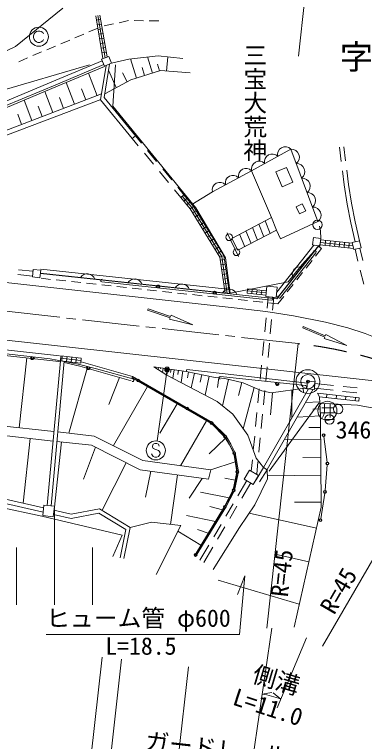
# Model space of a CAD drawing. Units: millimetres at full size, sheet at 1:1000; details may follow other scales. Extents: x 40000 to 680000, y 20000 to 380000.
# Drawn here: x 204010 to 240758, y 243244 to 319606 of the extents above; entities that cross this region are included whole.
import ezdxf
from ezdxf.enums import TextEntityAlignment as Align

# ---------------------------------------------------------------- set-up
doc = ezdxf.new("R2010")
doc.units = ezdxf.units.MM
doc.header["$LTSCALE"] = 1000
doc.header["$PDMODE"] = 32
doc.header["$PDSIZE"] = 500
doc.linetypes.add('CHAIN', pattern=[18.5, 12, -1.5, 3.5, -1.5])
for name, color, linetype, lineweight in [('M-BGD', 7, 'Continuous', 13), ('M-BMK', 2, 'Continuous', 13), ('M-BMK-HTXT', 7, 'Continuous', 13), ('M-BMK-ROW', 30, 'Continuous', 13), ('M-BMK-SRVR', 3, 'Continuous', 13), ('M-STR-HTXT', 7, 'Continuous', 13), ('M-STR-STRC', 7, 'Continuous', 13)]:
    doc.layers.add(name, color=color, linetype=linetype, lineweight=lineweight)
doc.styles.add('@ＭＳ ゴシック', font='')
doc.styles.add('ＭＳ ゴシック', font='')
doc.styles.get('@ＭＳ ゴシック').set_extended_font_data('@MS Gothic')
doc.styles.get('ＭＳ ゴシック').set_extended_font_data('MS Gothic')

msp = doc.modelspace()

# ---------------------------------------------------------------- linework, layer by layer
at = {"layer": 'M-BGD'}
for p, q in [((204094, 316239), (209090, 320265)), ((213296, 314975), (212530, 319457)), ((213514, 315062), (212756, 319496)), ((213733, 315149), (212983, 319534)), ((213057, 319103), (212603, 319025)), ((213141, 318610), (212688, 318533)), ((214403, 318619), (213427, 318403)), ((215966, 318964), (214989, 318748)), ((217563, 318962), (216564, 318976)), ((219163, 318941), (218163, 318954)), ((212750, 318165), (211829, 317776)), ((213225, 318117), (212772, 318040)), ((213193, 318351), (213186, 318348)), ((209802, 316922), (208880, 316533)), ((211276, 317543), (210355, 317155)), ((213309, 317624), (212856, 317547)), ((213394, 317131), (212940, 317054)), ((200022, 314277), (204094, 316239)), ((208327, 316300), (207406, 315912)), ((213478, 316639), (213024, 316561)), ((213562, 316146), (213109, 316068)), ((206853, 315679), (205931, 315290)), ((213646, 315653), (213193, 315575)), ((205380, 315054), (204471, 314638)), ((216819, 312926), (216181, 314950)), ((218515, 313461), (217980, 315157)), ((219978, 313666), (220099, 315166)), ((213053, 310650), (213638, 314264)), ((213418, 310899), (213985, 314402)), ((217667, 313194), (217400, 314042)), ((219233, 313687), (219007, 314405)), ((212685, 311083), (211783, 313458)), ((214684, 311925), (213881, 313764)), ((215838, 312533), (215343, 313472)), ((210309, 310181), (209441, 312468)), ((211497, 310632), (211046, 311819)), ((208022, 309313), (207184, 311520)), ((209166, 309747), (208732, 310890)), ((216706, 306876), (213418, 310899)), ((205815, 308474), (205004, 310610)), ((216365, 306598), (213053, 310650)), ((206919, 308893), (206499, 309997)), ((204747, 308069), (204342, 309137)), ((216706, 306876), (216366, 306597)), ((217009, 305814), (216366, 306597)), ((217349, 306093), (216706, 306876)), ((238320, 304179), (238130, 305664)), ((238776, 304241), (238586, 305722)), ((218595, 303882), (217643, 305041)), ((218935, 304161), (217983, 305320)), ((220522, 302229), (219570, 303388)), ((230979, 298286), (228905, 303200)), ((238637, 301703), (238447, 303187)), ((239092, 301768), (238903, 303249)), ((220182, 301950), (219230, 303109)), ((238953, 299703), (238637, 301703)), ((239406, 299783), (239092, 301768)), ((221459, 300394), (220816, 301177)), ((221799, 300673), (221156, 301456)), ((222635, 299659), (224800, 300986)), ((222117, 300288), (221777, 300008)), ((222436, 299902), (222095, 299623)), ((222446, 299197), (222805, 299454)), ((239338, 297740), (238953, 299703)), ((239788, 297836), (239406, 299783)), ((223083, 299001), (222708, 298771)), ((223344, 298575), (222969, 298345)), ((223606, 298149), (223231, 297919)), ((230314, 297932), (230862, 296611)), ((240243, 295846), (239788, 297836)), ((223868, 297723), (223493, 297493)), ((224129, 297297), (223754, 297067)), ((228983, 297226), (229527, 295914)), ((229648, 297579), (230194, 296263)), ((239794, 295745), (239338, 297740)), ((224391, 296871), (224016, 296641)), ((224653, 296445), (224278, 296215)), ((226328, 296659), (227537, 294181)), ((227652, 296519), (228192, 295217)), ((228317, 296872), (228859, 295566)), ((224914, 296019), (224539, 295789)), ((225176, 295593), (224801, 295363)), ((227469, 294840), (226832, 296083)), ((239544, 295305), (236124, 295667)), ((239483, 295573), (236164, 295924)), ((236677, 295870), (236623, 295353)), ((237175, 295817), (237120, 295300)), ((237672, 295765), (237617, 295248)), ((238169, 295712), (238114, 295195)), ((238666, 295660), (238612, 295142)), ((239164, 295607), (239109, 295090)), ((225438, 295167), (225063, 294937)), ((235437, 295388), (231547, 290459)), ((235927, 295267), (231557, 289729)), ((235936, 295310), (231741, 289995)), ((236241, 295019), (235622, 294234)), ((235927, 295267), (236241, 295019)), ((239604, 295038), (236084, 295410)), ((240076, 293713), (239771, 294947)), ((240601, 293758), (240279, 295060)), ((225699, 294741), (225325, 294511)), ((225985, 294277), (225562, 294123)), ((226046, 293862), (225610, 293798)), ((226119, 293368), (225683, 293304)), ((235250, 293763), (234631, 292978)), ((204417, 292804), (205945, 292635)), ((226055, 290785), (206776, 292866)), ((226192, 292873), (225756, 292809)), ((234259, 292507), (233639, 291722)), ((240676, 291286), (240316, 292742)), ((204359, 292288), (205887, 292118)), ((231557, 289729), (206729, 292408)), ((226573, 290287), (206731, 292428)), ((207799, 291790), (206805, 291897)), ((209390, 291618), (208395, 291725)), ((226265, 292379), (225829, 292314)), ((226338, 291884), (225902, 291820)), ((210980, 291446), (209986, 291554)), ((212571, 291275), (211577, 291382)), ((214162, 291103), (213168, 291210)), ((215753, 290931), (214759, 291039)), ((226410, 291389), (225975, 291325)), ((233268, 291252), (232648, 290467)), ((217344, 290760), (216349, 290867)), ((218934, 290588), (217940, 290695)), ((220525, 290417), (219531, 290524)), ((222116, 290245), (221122, 290352)), ((223707, 290073), (222712, 290181)), ((226483, 290895), (226048, 290830)), ((230395, 290140), (228432, 290352)), ((230418, 290359), (228456, 290571)), ((228977, 290736), (228930, 290298)), ((229474, 290682), (229427, 290245)), ((229971, 290629), (229924, 290191)), ((231547, 290459), (231544, 290459)), ((225297, 289902), (224303, 290009)), ((226888, 289730), (225894, 289837)), ((228479, 289558), (227485, 289666)), ((230070, 289387), (229075, 289494)), ((230639, 289951), (230524, 288758)), ((231236, 289891), (231108, 288562)), ((231741, 289995), (231500, 290021)), ((232276, 289996), (231660, 289215)), ((231660, 289215), (230666, 289322)), ((230428, 287763), (230284, 286269)), ((231012, 287567), (230868, 286074)), ((230189, 285274), (230045, 283781)), ((230773, 285078), (230629, 283585)), ((205304, 283537), (204488, 276205)), ((208877, 283758), (208824, 283241)), ((208847, 283500), (210985, 283250)), ((209028, 283740), (208968, 283224)), ((209525, 283682), (209465, 283166)), ((210022, 283624), (209961, 283108)), ((210518, 283566), (210458, 283049)), ((207442, 268030), (208824, 283241)), ((207841, 267995), (209222, 283194)), ((208660, 283164), (208814, 283128)), ((208817, 283242), (210954, 282991)), ((209207, 283037), (210865, 282654)), ((210865, 282654), (216274, 281116)), ((211002, 283135), (216410, 281597)), ((218625, 282606), (222051, 282113)), ((229949, 282786), (229805, 281293)), ((230533, 282590), (230389, 281097)), ((211633, 282436), (209697, 275629)), ((219120, 282534), (219088, 282312)), ((219368, 282499), (219352, 282388)), ((219615, 282463), (219551, 282019)), ((219862, 282428), (219830, 282205)), ((220110, 282392), (220014, 281725)), ((220443, 282344), (220395, 282011)), ((220777, 282296), (220647, 281393)), ((221229, 282231), (221164, 281779)), ((221680, 282166), (221504, 280942)), ((222290, 282064), (222166, 281458)), ((222895, 281940), (222576, 280380)), ((223675, 281780), (223515, 281000)), ((215037, 281468), (213896, 278658)), ((224455, 281620), (224043, 279610)), ((225465, 281443), (225334, 280425)), ((226477, 281276), (225843, 278504)), ((217976, 280516), (214385, 274323)), ((227863, 280960), (227546, 279574)), ((229180, 280430), (228019, 276097)), ((229709, 280297), (229565, 278804)), ((230159, 272025), (234880, 280286)), ((234306, 280326), (234360, 279946)), ((234491, 280352), (234712, 280300)), ((235503, 280345), (237462, 280132)), ((235547, 280864), (237513, 280650)), ((238507, 280542), (239998, 280380)), ((230293, 280101), (230149, 278608)), ((230541, 271807), (235363, 280245)), ((231111, 279878), (230894, 277559)), ((233121, 280160), (233122, 277210)), ((236823, 279710), (236783, 279353)), ((237817, 279597), (237777, 279245)), ((238457, 280024), (239948, 279862)), ((236055, 278937), (234571, 278858)), ((238811, 279484), (238771, 279136)), ((239804, 279371), (239765, 279027)), ((221072, 278721), (219277, 275624)), ((236094, 278195), (235352, 278156)), ((236266, 278279), (237466, 278279)), ((236566, 278679), (236566, 277779)), ((237166, 278679), (237166, 277279)), ((188737, 277947), (208148, 275800)), ((229469, 277809), (229326, 276316)), ((230053, 277613), (229910, 276120)), ((236133, 277453), (233694, 277325)), ((236166, 277779), (237566, 277779)), ((236466, 277479), (236366, 277279)), ((236566, 277779), (236466, 277479)), ((189535, 276853), (208058, 274804)), ((224169, 276926), (221433, 272207)), ((236586, 277070), (237586, 277070)), ((208546, 275756), (212383, 275332)), ((236145, 276232), (234924, 276220)), ((205663, 275069), (204910, 268264)), ((217500, 272753), (212383, 275332)), ((226168, 275101), (224444, 273456)), ((229230, 275320), (229086, 273827)), ((229814, 275124), (229670, 273631)), ((236156, 275011), (232351, 274975)), ((208952, 274705), (208158, 267527)), ((208455, 274760), (212093, 274358)), ((212496, 274155), (211265, 270804)), ((217198, 271786), (212093, 274358)), ((217500, 272753), (224629, 271763)), ((228990, 272832), (228875, 271639)), ((229574, 272636), (229446, 271307)), ((236174, 273109), (234272, 273091)), ((215720, 272530), (213200, 267528)), ((227182, 272607), (224629, 271763)), ((229368, 270744), (230159, 272025)), ((230533, 271794), (230159, 272025)), ((217198, 271786), (224363, 270791)), ((218333, 271628), (217771, 268906)), ((221107, 271243), (220385, 266045)), ((224363, 270791), (224629, 271763)), ((229742, 270513), (230533, 271794)), ((236192, 271206), (230562, 271153)), ((223706, 270882), (222333, 268798)), ((227188, 270680), (226103, 270896)), ((227469, 269051), (228407, 270645)), ((227874, 268814), (228814, 270408)), ((201658, 269002), (207064, 267776)), ((226554, 268847), (223549, 269428)), ((201664, 268549), (207016, 267335)), ((206977, 266974), (207095, 268068)), ((207095, 268068), (208189, 267950)), ((226200, 266897), (226961, 268190)), ((236219, 268391), (233404, 268365)), ((208189, 267950), (208071, 266856)), ((208144, 267531), (209958, 267119)), ((208209, 267612), (208209, 257612)), ((209958, 267119), (212940, 267687)), ((216149, 265732), (212940, 267687)), ((225858, 267586), (224530, 267925)), ((226605, 266660), (227367, 267952)), ((208071, 266856), (206977, 266974)), ((208096, 267090), (209950, 266670)), ((209950, 266670), (212856, 267223)), ((215693, 265494), (212856, 267223)), ((225106, 266357), (222084, 266973)), ((235718, 265633), (228656, 267234)), ((218387, 266267), (216149, 265732)), ((218387, 266267), (221459, 265927)), ((218898, 260766), (221459, 265927)), ((224931, 264743), (225692, 266036)), ((225336, 264506), (226098, 265798)), ((215098, 262537), (215693, 265494)), ((215490, 262458), (216149, 265732)), ((223587, 263873), (221173, 265350)), ((224346, 265115), (223214, 265516)), ((204209, 263612), (204209, 257612)), ((212209, 263612), (212209, 257612)), ((223485, 262289), (224423, 263882)), ((223889, 262050), (224829, 263644)), ((234917, 262102), (231386, 262903)), ((228195, 260634), (227414, 258698)), ((233910, 257660), (225405, 260173))]:
    msp.add_line(p, q, dxfattribs=at)
for points in [[(199009, 309041), (200947, 309637), (202794, 310380), (208340, 312697), (213217, 314760)], [(214189, 314483), (215995, 314928), (219103, 315286), (221671, 314976)], [(189022, 307707), (191058, 307677), (193098, 307712), (195148, 307895), (197153, 308184), (199139, 308621), (201094, 309222), (202961, 309973), (208510, 312291), (213380, 314351)], [(199197, 308429), (201161, 309033), (203037, 309788), (208588, 312107), (213448, 314163)], [(213481, 311290), (216231, 312741), (219331, 313718), (222470, 313466)], [(188646, 305212), (191584, 305167), (192012, 305196), (194239, 305571), (199157, 306300), (200333, 306453), (200785, 306565), (213152, 311260)], [(188638, 304712), (191597, 304667), (192071, 304699), (194317, 305078), (199226, 305804), (200425, 305961), (200934, 306087), (213060, 310690)], [(235865, 297860), (233023, 305469), (228905, 303200), (224800, 300986)], [(226573, 290287), (225985, 294277), (222805, 299454), (221799, 300673), (221460, 300393)], [(226121, 290336), (225562, 294123), (222446, 299197), (221460, 300393)], [(226347, 290311), (225773, 294200), (222626, 299325), (221630, 300533)], [(226832, 296083), (230979, 298286), (231529, 296960), (227469, 294840)], [(235865, 297860), (231927, 296044), (231529, 296960)], [(236052, 297364), (236127, 296889), (236186, 296069)], [(230442, 290578), (228480, 290789), (228432, 290352)], [(208726, 283760), (193246, 285483), (176573, 287336), (172044, 287737), (166857, 288102), (160994, 288263), (156347, 288290), (153529, 288223), (150490, 288024), (148614, 287901)], [(208660, 283164), (193180, 284887), (176506, 286740)], [(208877, 283758), (211015, 283508), (210954, 282991)], [(230159, 272025), (229380, 272993), (228495, 275429), (226936, 277613), (225291, 278955), (220017, 281723), (218625, 282606)], [(222051, 282113), (222100, 282307), (234763, 280896)], [(234491, 280352), (230964, 279857), (229990, 280085), (228014, 280925), (226106, 281361), (225071, 281494), (222051, 282113)], [(216335, 281467), (224677, 276631), (226101, 275209), (226598, 274411), (227026, 273518), (227362, 271555), (226985, 269661), (226071, 267935), (222963, 262854)], [(216410, 281597), (224769, 276751), (226219, 275303), (226729, 274483), (227170, 273564), (227514, 271552), (227127, 269611), (226202, 267861), (223091, 262776)], [(236028, 279436), (236133, 277441), (236224, 267862), (233361, 255240)], [(224869, 261314), (227642, 265718), (229238, 268104), (230577, 270826), (230533, 271794)], [(228195, 260634), (227628, 254487), (207328, 254487)]]:
    msp.add_lwpolyline(points, dxfattribs=at)
for points in [[(213446, 314187), (213154, 314918), (213898, 315215), (214189, 314483)], [(231462, 303068), (232575, 303540), (233234, 301985), (232120, 301513)], [(233931, 298675), (233576, 299403), (234229, 299722), (234584, 298994)], [(230979, 298286), (231529, 296960), (227469, 294840), (226832, 296083)], [(236065, 295290), (235285, 295411), (235406, 296190), (236186, 296069)], [(239631, 294915), (239462, 295671), (240237, 295845), (240407, 295089)], [(205880, 292054), (205968, 292839), (206767, 292750), (206679, 291965)], [(230499, 291070), (231594, 290961), (231485, 289867), (230390, 289976)], [(235560, 281015), (235494, 280234), (234712, 280300), (234779, 281082)], [(240191, 279327), (235830, 279824), (236028, 279436), (240158, 278984)], [(228136, 270803), (228686, 271749), (229635, 271197), (229085, 270250)]]:
    msp.add_lwpolyline(points, close=True, dxfattribs=at)
for centre, radius in [((235821, 297521), 500), ((226547, 296209), 350), ((227318, 294630), 350), ((236866, 277979), 1000), ((237998, 278150), 500), ((237086, 277070), 500)]:
    msp.add_circle(centre, radius, dxfattribs=at)
for centre, radius, start, end in [((232439, 304905), 812, 43.96713, 193.74448), ((233073, 304620), 850, 307.57906, 93.38916), ((231066, 304149), 812, 43.96713, 193.74448), ((229694, 303393), 812, 43.96713, 193.74448), ((233642, 303099), 850, 307.57906, 93.38916), ((228318, 302652), 804, 43.01798, 193.65999), ((226949, 301914), 804, 43.01798, 193.65999), ((234210, 301577), 850, 307.57906, 93.38916), ((225581, 301175), 804, 43.01798, 193.65999), ((234779, 300055), 850, 307.57906, 93.38916), ((235347, 298533), 850, 307.57906, 93.38916), ((233987, 292305), 812, 74.33824, 209.09851), ((211652, 291562), 812, 16.4617, 151.22197), ((216623, 291026), 812, 16.4617, 151.22197), ((221595, 290490), 812, 16.4617, 151.22197), ((226566, 289953), 812, 16.4617, 151.22197)]:
    msp.add_arc(centre, radius, start, end, dxfattribs=at)
at = {"layer": 'M-BMK'}
for p, q in [((208766, 287805), (202803, 288465)), ((210456, 287618), (209462, 287728)), ((217115, 286881), (211152, 287541)), ((218805, 286694), (217811, 286804)), ((225464, 285958), (219501, 286617)), ((227154, 285771), (226160, 285881)), ((233813, 285034), (227850, 285694))]:
    msp.add_line(p, q, dxfattribs=at)
at = {"layer": 'M-BMK', "linetype": 'CHAIN'}
msp.add_arc((228866, 240307), 45000, 59.94278, 83.68759, dxfattribs=at)
at = {"layer": 'M-BMK-HTXT'}
msp.add_line((220034, 282318), (218988, 274816), dxfattribs=at)
for radius in [150, 120, 90, 60, 30, 20]:
    msp.add_circle((220034, 282318), radius, dxfattribs=at)
msp.add_point((220034, 282318), dxfattribs=at)
at = {"layer": 'M-BMK-ROW'}
for p, q in [((189640, 307852), (211892, 314335)), ((214602, 314334), (214325, 309967)), ((214325, 309967), (223038, 299293)), ((223038, 299293), (226151, 294054)), ((234224, 293349), (236115, 295458)), ((226151, 294054), (226658, 290339)), ((232758, 291529), (234224, 293349)), ((226658, 290339), (232758, 291529)), ((230751, 271649), (235949, 278769)), ((235949, 278769), (240033, 278564)), ((240033, 278564), (248237, 277083)), ((200988, 268160), (206889, 266912)), ((206889, 266912), (215322, 264909)), ((215322, 264909), (214340, 262690))]:
    msp.add_line(p, q, dxfattribs=at)
at = {"layer": 'M-BMK-SRVR'}
for radius in [1250, 750, 150]:
    msp.add_circle((234819, 281045), radius, dxfattribs=at)
at = {"layer": 'M-STR-HTXT'}
for p, q in [((233827, 315216), (235587, 331119)), ((268434, 308684), (236354, 253248)), ((233813, 285034), (230506, 255134)), ((231018, 255152), (227574, 231400)), ((234673, 254137), (231576, 246761)), ((213199, 252101), (211110, 233216)), ((215226, 251877), (213137, 232992)), ((222265, 251098), (221055, 240165)), ((230014, 248224), (231046, 248378)), ((231963, 247683), (231157, 248347))]:
    msp.add_line(p, q, dxfattribs=at)
for start, end in [(83.68754, 83.68759), (67.2239, 81.74863)]:
    msp.add_arc((228866, 240307), 8000, start, end, dxfattribs=at)
at = {"layer": 'M-STR-STRC'}
for p, q in [((206164, 317727), (206064, 317577)), ((206314, 317827), (206164, 317727)), ((206464, 317877), (206314, 317827)), ((206664, 317877), (206464, 317877)), ((206814, 317827), (206664, 317877)), ((206964, 317727), (206814, 317827)), ((207064, 317577), (206964, 317727)), ((206064, 317577), (206014, 317377)), ((206014, 317377), (206014, 317177)), ((206014, 317177), (206064, 316977)), ((206064, 316977), (206164, 316827)), ((206964, 316827), (207064, 316977)), ((206164, 316827), (206314, 316727)), ((206314, 316727), (206464, 316677)), ((206464, 316677), (206664, 316677)), ((206664, 316677), (206814, 316727)), ((206814, 316727), (206964, 316827)), ((235652, 294588), (231942, 289868)), ((230994, 289598), (213189, 291515)), ((220443, 288025), (220394, 287883)), ((222733, 286997), (220443, 288025)), ((220296, 287600), (220345, 287741)), ((222733, 286997), (220296, 287600)), ((236527, 285588), (236585, 285727)), ((236699, 286004), (236642, 285865)), ((238924, 284843), (236699, 286004)), ((238924, 284843), (236527, 285588)), ((217124, 281090), (222003, 278289)), ((225638, 281592), (234557, 280624)), ((222262, 278138), (224580, 276767)), ((224815, 276584), (226016, 275371)), ((226194, 275133), (227004, 273666)), ((236487, 275276), (236849, 272598)), ((218577, 274458), (218486, 274276)), ((218486, 274276), (218486, 274185)), ((218486, 274185), (218577, 274003)), ((218759, 274549), (218577, 274458)), ((218941, 274549), (218759, 274549)), ((219123, 274458), (218941, 274549)), ((219213, 274276), (219123, 274458)), ((218486, 273276), (218395, 273458)), ((218577, 274003), (219123, 273821)), ((219123, 273821), (219213, 273730)), ((219213, 273730), (219304, 273549)), ((219304, 273458), (219213, 273276)), ((219304, 273549), (219304, 273458)), ((227101, 273386), (227378, 271712)), ((218577, 273185), (218486, 273276)), ((218759, 273094), (218577, 273185)), ((218941, 273094), (218759, 273094)), ((219123, 273185), (218941, 273094)), ((219213, 273276), (219123, 273185)), ((236856, 272300), (236618, 269608)), ((227375, 271416), (227060, 269775)), ((226961, 269496), (226162, 268025)), ((236582, 269310), (236169, 266642)), ((226013, 267765), (223100, 262968))]:
    msp.add_line(p, q, dxfattribs=at)
for points in [[(227087, 288811), (182558, 293737), (175720, 294459), (171277, 294827), (167245, 295076), (163442, 295232), (158624, 295305), (154145, 295267), (149835, 295081), (145183, 294706), (141157, 294267), (139997, 294192), (139155, 294379), (138578, 294712), (138257, 295294), (138165, 295903)], [(138464, 287822), (141584, 288228), (145148, 288644), (148886, 288958), (152799, 289189), (156769, 289269), (161537, 289246), (165660, 289124), (170045, 288880), (175395, 288454), (193602, 286449), (215488, 284037)], [(220345, 287741), (217982, 288556), (218030, 288698), (220394, 287883)], [(227087, 288811), (230406, 288413), (233311, 287960), (236664, 287279), (238999, 286693), (240824, 286111), (243097, 285179), (245253, 284138), (247376, 283034)], [(110858, 280465), (118577, 282575), (122422, 283594), (126333, 284473), (130254, 285174), (133207, 285655), (137161, 286279), (141136, 286798), (145108, 287237), (149097, 287543), (152080, 287746), (156081, 287884), (160076, 287937), (164059, 287922), (168054, 287726), (172044, 287408), (176018, 287043), (207755, 283447), (210677, 282883), (212606, 282388), (216434, 281342)], [(236585, 285727), (234273, 286680), (234331, 286819), (236642, 285865)], [(215488, 284037), (245279, 280745), (246788, 280542), (247419, 280388)]]:
    msp.add_lwpolyline(points, dxfattribs=at)
for centre, radius in [((206564, 317277), 1000), ((219075, 290994), 100), ((225040, 290352), 100), ((205877, 283546), 100), ((211760, 282489), 100), ((216994, 281165), 150), ((216994, 281165), 120), ((216994, 281165), 100), ((231591, 280832), 112), ((231591, 280832), 100), ((222133, 278215), 150), ((222133, 278215), 120), ((222133, 278215), 100), ((224710, 276690), 150), ((224710, 276690), 120), ((224710, 276690), 100), ((226121, 275264), 150), ((226121, 275264), 120), ((226121, 275264), 100), ((236467, 275424), 150), ((236467, 275424), 120), ((236467, 275424), 100), ((218850, 273821), 1000), ((227077, 273534), 150), ((227077, 273534), 120), ((227077, 273534), 100), ((236869, 272449), 150), ((236869, 272449), 120), ((236869, 272449), 100), ((227403, 271564), 150), ((227403, 271564), 120), ((227403, 271564), 100), ((227032, 269628), 150), ((227032, 269628), 120), ((227032, 269628), 100), ((236605, 269458), 150), ((236605, 269458), 150), ((236605, 269458), 120), ((236605, 269458), 120), ((236605, 269458), 100), ((236605, 269458), 100), ((226091, 267893), 150), ((226091, 267893), 120), ((226091, 267893), 100), ((236146, 266494), 150), ((236146, 266494), 120), ((236146, 266494), 100), ((223022, 262840), 150), ((223022, 262840), 120), ((223022, 262840), 100)]:
    msp.add_circle(centre, radius, dxfattribs=at)
for centre, radius, start, end in [((235534, 294681), 150, 321.83602, 141.83602), ((213205, 291664), 150, 83.85406, 263.85406), ((219075, 290994), 188, 316.98417, 210.72396), ((219075, 290994), 150, 305.26369, 222.44444), ((219075, 290994), 112, 263.85408, 263.85405), ((225040, 290352), 188, 316.98417, 210.72396), ((225040, 290352), 150, 305.26369, 222.44444), ((225040, 290352), 112, 263.85408, 263.85405), ((231010, 289747), 150, 263.85406, 83.85406), ((231825, 289961), 150, 141.83602, 321.83602), ((205877, 283546), 188, 136.66543, 30.40522), ((205877, 283546), 150, 124.94495, 42.1257), ((205877, 283546), 112, 83.53533, 83.53532), ((211760, 282489), 188, 128.74456, 22.48435), ((211760, 282489), 150, 117.02407, 34.20483), ((211760, 282489), 112, 75.61447, 75.61444), ((216394, 281197), 150, 254.70396, 74.70396), ((225622, 281442), 150, 83.80703, 263.80703), ((231591, 280832), 188, 136.93713, 30.67692), ((231591, 280832), 150, 125.21665, 42.3974), ((234541, 280475), 150, 263.80703, 83.80703)]:
    msp.add_arc(centre, radius, start, end, dxfattribs=at)

# ---------------------------------------------------------------- texts
at = {"layer": 'M-BGD', "style": 'ＭＳ ゴシック'}
msp.add_text('ヒューム管 φ600', height=1833, dxfattribs=at).set_placement((207328, 254737), align=Align.BOTTOM_LEFT)
msp.add_text('L=18.5', height=1833, dxfattribs=at).set_placement((213539, 254187), align=Align.TOP_LEFT)
at = {"layer": 'M-BMK-HTXT'}
for s, rotation, style, p in [('三宝大荒神', 270, '@ＭＳ ゴシック', (227797, 316601)), ('R=45', 59.943, 'ＭＳ ゴシック', (238054, 256185))]:
    msp.add_text(s, height=1833, rotation=rotation, dxfattribs=dict(at, style=style)).set_placement(p, align=Align.BOTTOM_LEFT)
at = {"layer": 'M-BMK-HTXT', "style": 'ＭＳ ゴシック'}
msp.add_text('字寺平', height=2566, dxfattribs=at).set_placement((243418, 315150), align=Align.MIDDLE_CENTER)
msp.add_text('R=45', height=1833, rotation=83.688, dxfattribs=at).set_placement((230884, 258554), align=Align.TOP_LEFT)
at = {"layer": 'M-BMK-SRVR', "style": 'ＭＳ ゴシック'}
msp.add_text('346-7-0-1', height=1833, dxfattribs=at).set_placement((237736, 274516), align=Align.BOTTOM_LEFT)
at = {"layer": 'M-STR-HTXT', "style": 'ＭＳ ゴシック'}
for s, rotation, p in [('側溝', 343.456, (231091, 248303)), ('ガードレール', 353.688, (225048, 241031))]:
    msp.add_text(s, height=1833, rotation=rotation, dxfattribs=at).set_placement(p, align=Align.BOTTOM_CENTER)
msp.add_text('L=11.0', height=1833, rotation=342.054, dxfattribs=at).set_placement((230913, 247730), align=Align.TOP_CENTER)

doc.saveas('drawing.dxf')
